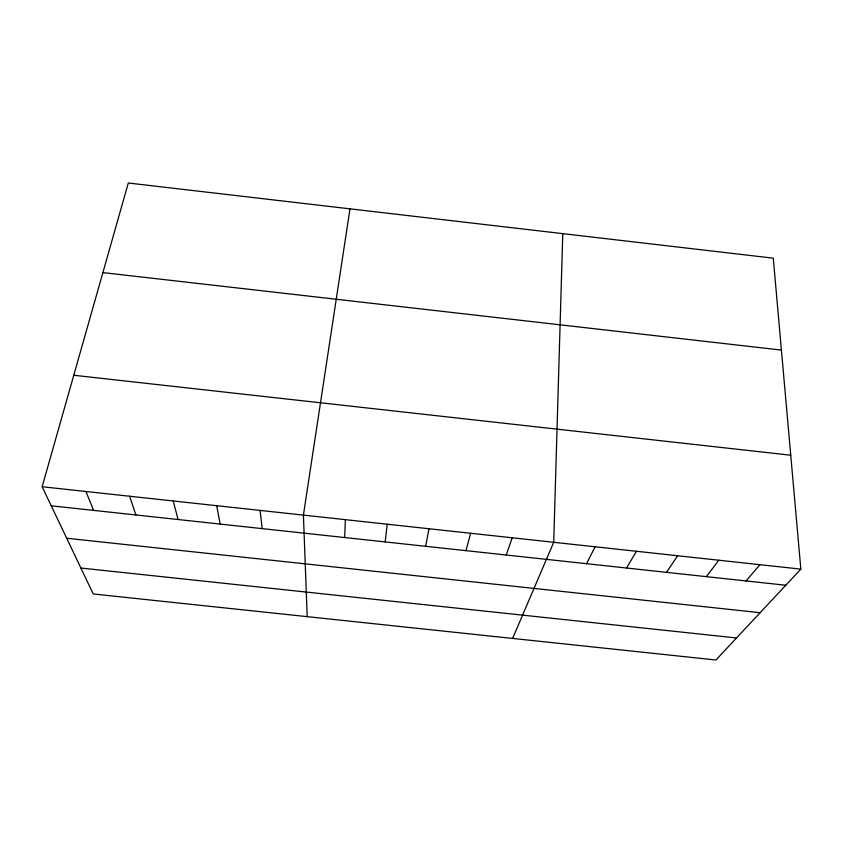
<?xml version="1.0" encoding="UTF-8"?>
<svg xmlns="http://www.w3.org/2000/svg" width="843" height="843" viewBox="0 0 843 843"><rect width="100%" height="100%" fill="white"/><g stroke="black" fill="none" stroke-linecap="round" stroke-linejoin="round"><path stroke-width="1.26" d="M562.776 233.637L553.714 542.291L512.628 638.436M344.682 537.549L345.356 519.657M385.198 541.923L387.2 524.209M349.982 208.843L303.417 515.105L307.189 616.654M425.631 546.296L428.971 528.74M465.979 550.658L470.636 533.271M42.15 486.738L128.305 183.005L773.263 258.169L800.85 569.13L715.928 659.995L93.246 593.967L42.15 486.738L800.85 569.13M506.243 555.021L512.217 537.781M586.517 563.693L595.126 546.791M626.539 568.024L636.444 551.269M666.476 572.344L677.677 555.748M706.329 576.654L718.826 560.216M746.097 580.953L759.88 564.684M66.702 538.245L760.133 612.692M80.896 568.034L736.519 637.961M51.244 505.811L785.781 585.242M73.773 375.261L790.745 455.209M102.888 272.605L781.419 350.087M85.933 491.49L93.605 510.394M129.622 496.232L135.881 514.968M173.215 500.963L178.073 519.53M216.714 505.695L220.16 524.083M260.108 510.405L262.173 528.624"/></g></svg>
